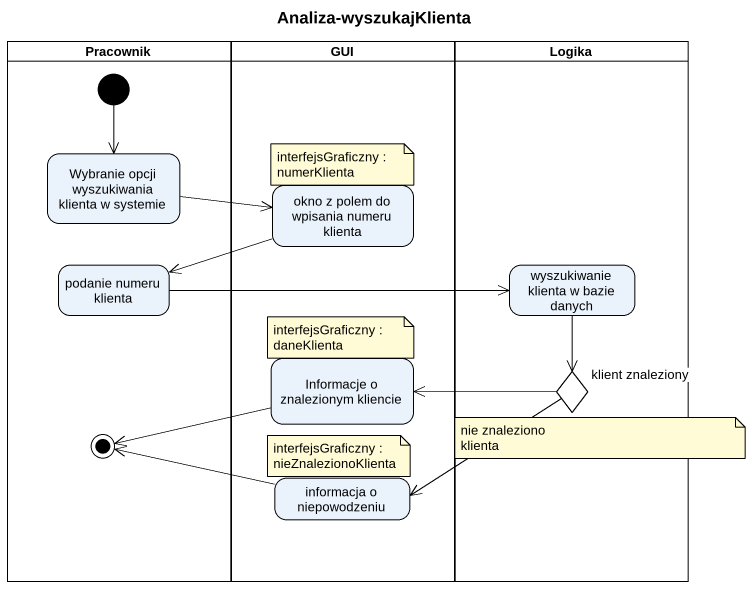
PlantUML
@startuml
title Analiza-wyszukajKlienta
hide empty description
state Pracownik <<partition>> {
  state "Wybranie opcji wyszukiwania klienta w systemie" as Wybranie_opcji_wyszukiwania
  state "podanie numeru klienta" as podanie_numeru_klienta
  state final1 <<end>>
  [*] --> Wybranie_opcji_wyszukiwania
}
state GUI <<partition>> {
  state "okno z polem do wpisania numeru klienta" as okno_z_polem_do_wpisania
  state "Informacje o znalezionym kliencie" as Informacje_o_znalezionym
  state "informacja o niepowodzeniu" as informacja_o_niepowodzeniu
}
state Logika <<partition>> {
  state "wyszukiwanie klienta w bazie danych" as wyszukiwanie_klienta_w
  state "klient znaleziony" as klient_znaleziony <<choice>>
}
Wybranie_opcji_wyszukiwania -right-> okno_z_polem_do_wpisania
okno_z_polem_do_wpisania -left-> podanie_numeru_klienta
podanie_numeru_klienta -right-> wyszukiwanie_klienta_w
wyszukiwanie_klienta_w --> klient_znaleziony
Informacje_o_znalezionym -left-> final1
klient_znaleziony -left-> Informacje_o_znalezionym
klient_znaleziony -left-> informacja_o_niepowodzeniu
informacja_o_niepowodzeniu -left-> final1
note as N1
  interfejsGraficzny : numerKlienta
end note
note as N2
  interfejsGraficzny : daneKlienta
end note
note as N3
  interfejsGraficzny : nieZnalezionoKlienta
end note
note as N4
  nie znaleziono
  klienta
end note
@enduml
